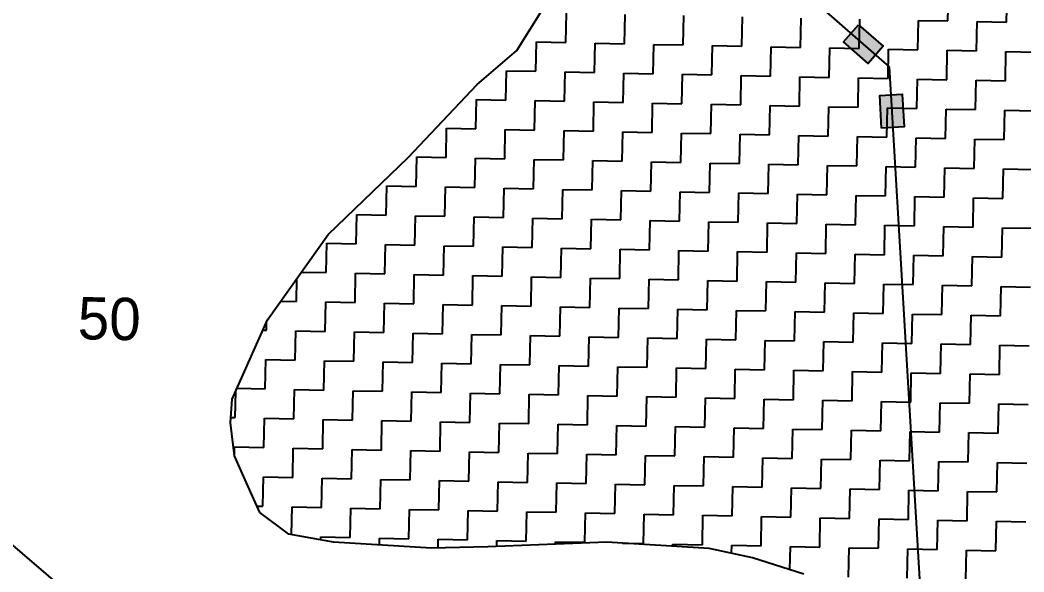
# Model space of a CAD drawing. Header units: metres. Extents: x 276691 to 279396, y 2061581 to 2064323.
# Drawn here: x 278799.7 to 279012.8, y 2063336 to 2063453.1 of the extents above; entities that cross this region are included whole.
import ezdxf
from ezdxf.enums import TextEntityAlignment as Align

# ---------------------------------------------------------------- set-up
doc = ezdxf.new("R2010")
doc.units = ezdxf.units.M
for name, color, linetype in [('POLY_HATCH', 12, 'Continuous'), ('POLY_PARCEL', 6, 'Continuous'), ('TEXT_PARCEL', 7, 'Continuous')]:
    doc.layers.add(name, color=color, linetype=linetype)
doc.styles.add('TEXT_MAP', font='')
doc.styles.get('TEXT_MAP').set_extended_font_data('Kruti Dev 050')

msp = doc.modelspace()

# ---------------------------------------------------------------- hatches: boundary and pattern name
for points in [[(278979.77, 2063443.9), (278982.93, 2063447.52), (278977.7, 2063452.08), (278974.54, 2063448.46)], [(278986.99, 2063437.35), (278982.2, 2063437.07), (278982.61, 2063430.14), (278987.4, 2063430.42)]]:
    msp.add_hatch(color=256).paths.add_polyline_path(points)

# ---------------------------------------------------------------- linework, layer by layer
for points in [[(278977.7, 2063452.08), (278982.93, 2063447.52), (278979.77, 2063443.9), (278974.54, 2063448.46)], [(278982.61, 2063430.14), (278982.2, 2063437.07), (278986.99, 2063437.35), (278987.4, 2063430.42)]]:
    msp.add_lwpolyline(points, close=True)
at = {"layer": 'POLY_HATCH'}
for p, q in [((278905.18, 2063446.65), (278919.03, 2063468.97)), ((278896.7, 2063439.39), (278905.18, 2063446.65)), ((278882.1, 2063423.93), (278896.7, 2063439.39)), ((278865.11, 2063407.62), (278882.1, 2063423.93)), ((278852.24, 2063389.45), (278865.11, 2063407.62)), ((278844.75, 2063372.65), (278852.24, 2063389.45)), ((278844.35, 2063367.6), (278844.75, 2063372.65)), ((278845.21, 2063360.59), (278844.35, 2063367.6)), ((278847.77, 2063354.89), (278845.21, 2063360.59)), ((278850.62, 2063348.58), (278847.77, 2063354.89)), ((278856.77, 2063344), (278850.62, 2063348.58)), ((278866.26, 2063342.32), (278856.77, 2063344)), ((278887.06, 2063341), (278866.26, 2063342.32)), ((278898.97, 2063341.35), (278887.06, 2063341)), ((278924.28, 2063342.32), (278898.97, 2063341.35)), ((278945.98, 2063340.99), (278924.28, 2063342.32)), ((278955.16, 2063339.01), (278945.98, 2063340.99)), ((278966.1, 2063335.52), (278955.16, 2063339.01))]:
    msp.add_line(p, q, dxfattribs=at)
at = {"layer": 'POLY_HATCH', "linetype": 'Continuous'}
for p, q in [((278996.67, 2063452.9), (278996.8, 2063459.13)), ((279009.13, 2063452.64), (279009.26, 2063458.87)), ((278915.55, 2063448.32), (278915.68, 2063454.55)), ((278928.01, 2063448.07), (278928.14, 2063454.3)), ((278940.47, 2063447.81), (278940.6, 2063454.04)), ((278952.93, 2063447.56), (278953.06, 2063453.79)), ((278965.39, 2063447.3), (278965.52, 2063453.53)), ((278977.85, 2063447.05), (278977.98, 2063453.28)), ((278990.31, 2063446.79), (278990.44, 2063453.02)), ((278990.44, 2063453.02), (278996.67, 2063452.9)), ((279002.78, 2063446.54), (279002.9, 2063452.77)), ((279002.9, 2063452.77), (279009.13, 2063452.64)), ((278909.19, 2063442.22), (278909.32, 2063448.45)), ((278909.32, 2063448.45), (278915.55, 2063448.32)), ((278921.66, 2063441.96), (278921.78, 2063448.19)), ((278921.78, 2063448.19), (278928.01, 2063448.07)), ((278934.12, 2063441.71), (278934.24, 2063447.94)), ((278934.24, 2063447.94), (278940.47, 2063447.81)), ((278946.58, 2063441.45), (278946.7, 2063447.68)), ((278946.7, 2063447.68), (278952.93, 2063447.56)), ((278959.04, 2063441.2), (278959.16, 2063447.43)), ((278959.16, 2063447.43), (278965.39, 2063447.3)), ((278971.5, 2063440.94), (278971.62, 2063447.17)), ((278971.62, 2063447.17), (278977.85, 2063447.05)), ((278983.96, 2063440.69), (278984.08, 2063446.92)), ((278984.08, 2063446.92), (278990.31, 2063446.79)), ((278996.42, 2063440.44), (278996.54, 2063446.67)), ((278996.54, 2063446.67), (279002.78, 2063446.54)), ((279008.88, 2063440.18), (279009.01, 2063446.41)), ((279009.01, 2063446.41), (279015.24, 2063446.28)), ((278902.84, 2063436.11), (278902.96, 2063442.34)), ((278902.96, 2063442.34), (278909.19, 2063442.22)), ((278915.3, 2063435.86), (278915.43, 2063442.09)), ((278915.43, 2063442.09), (278921.66, 2063441.96)), ((278927.76, 2063435.61), (278927.89, 2063441.84)), ((278927.89, 2063441.84), (278934.12, 2063441.71)), ((278940.22, 2063435.35), (278940.35, 2063441.58)), ((278940.35, 2063441.58), (278946.58, 2063441.45)), ((278952.68, 2063435.1), (278952.81, 2063441.33)), ((278952.81, 2063441.33), (278959.04, 2063441.2)), ((278965.14, 2063434.84), (278965.27, 2063441.07)), ((278965.27, 2063441.07), (278971.5, 2063440.94)), ((278977.6, 2063434.59), (278977.73, 2063440.82)), ((278977.73, 2063440.82), (278983.96, 2063440.69)), ((278990.06, 2063434.33), (278990.19, 2063440.56)), ((278990.19, 2063440.56), (278996.42, 2063440.44)), ((279002.52, 2063434.08), (279002.65, 2063440.31)), ((279002.65, 2063440.31), (279008.88, 2063440.18)), ((278896.48, 2063430.01), (278896.61, 2063436.24)), ((278896.61, 2063436.24), (278902.84, 2063436.11)), ((278908.94, 2063429.76), (278909.07, 2063435.99)), ((278909.07, 2063435.99), (278915.3, 2063435.86)), ((278921.4, 2063429.5), (278921.53, 2063435.73)), ((278921.53, 2063435.73), (278927.76, 2063435.61)), ((278933.86, 2063429.25), (278933.99, 2063435.48)), ((278933.99, 2063435.48), (278940.22, 2063435.35)), ((278946.32, 2063428.99), (278946.45, 2063435.22)), ((278946.45, 2063435.22), (278952.68, 2063435.1)), ((278958.78, 2063428.74), (278958.91, 2063434.97)), ((278958.91, 2063434.97), (278965.14, 2063434.84)), ((278971.24, 2063428.48), (278971.37, 2063434.71)), ((278971.37, 2063434.71), (278977.6, 2063434.59)), ((278983.7, 2063428.23), (278983.83, 2063434.46)), ((278983.83, 2063434.46), (278990.06, 2063434.33)), ((278996.16, 2063427.98), (278996.29, 2063434.21)), ((278996.29, 2063434.21), (279002.52, 2063434.08)), ((279008.62, 2063427.72), (279008.75, 2063433.95)), ((279008.75, 2063433.95), (279014.98, 2063433.82)), ((278890.12, 2063423.91), (278890.25, 2063430.14)), ((278890.25, 2063430.14), (278896.48, 2063430.01)), ((278902.58, 2063423.65), (278902.71, 2063429.88)), ((278902.71, 2063429.88), (278908.94, 2063429.76)), ((278915.04, 2063423.4), (278915.17, 2063429.63)), ((278915.17, 2063429.63), (278921.4, 2063429.5)), ((278927.5, 2063423.15), (278927.63, 2063429.38)), ((278927.63, 2063429.38), (278933.86, 2063429.25)), ((278939.96, 2063422.89), (278940.09, 2063429.12)), ((278940.09, 2063429.12), (278946.32, 2063428.99)), ((278952.42, 2063422.64), (278952.55, 2063428.87)), ((278952.55, 2063428.87), (278958.78, 2063428.74)), ((278964.88, 2063422.38), (278965.01, 2063428.61)), ((278965.01, 2063428.61), (278971.24, 2063428.48)), ((278977.35, 2063422.13), (278977.47, 2063428.36)), ((278977.47, 2063428.36), (278983.7, 2063428.23)), ((278989.81, 2063421.87), (278989.93, 2063428.1)), ((278989.93, 2063428.1), (278996.16, 2063427.98)), ((279002.27, 2063421.62), (279002.39, 2063427.85)), ((279002.39, 2063427.85), (279008.62, 2063427.72)), ((278883.76, 2063417.81), (278883.89, 2063424.04)), ((278883.89, 2063424.04), (278890.12, 2063423.91)), ((278896.23, 2063417.55), (278896.35, 2063423.78)), ((278896.35, 2063423.78), (278902.58, 2063423.65)), ((278908.69, 2063417.3), (278908.81, 2063423.53)), ((278908.81, 2063423.53), (278915.04, 2063423.4)), ((278921.15, 2063417.04), (278921.27, 2063423.27)), ((278921.27, 2063423.27), (278927.5, 2063423.15)), ((278933.61, 2063416.79), (278933.73, 2063423.02)), ((278933.73, 2063423.02), (278939.96, 2063422.89)), ((278946.07, 2063416.53), (278946.19, 2063422.76)), ((278946.19, 2063422.76), (278952.42, 2063422.64)), ((278958.53, 2063416.28), (278958.65, 2063422.51)), ((278958.65, 2063422.51), (278964.88, 2063422.38)), ((278970.99, 2063416.02), (278971.12, 2063422.25)), ((278971.12, 2063422.25), (278977.35, 2063422.13)), ((278983.45, 2063415.77), (278983.58, 2063422)), ((278983.58, 2063422), (278989.81, 2063421.87)), ((278995.91, 2063415.51), (278996.04, 2063421.75)), ((278996.04, 2063421.75), (279002.27, 2063421.62)), ((279008.37, 2063415.26), (279008.5, 2063421.49)), ((279008.5, 2063421.49), (279014.73, 2063421.36)), ((278877.41, 2063411.7), (278877.53, 2063417.93)), ((278877.53, 2063417.93), (278883.76, 2063417.81)), ((278889.87, 2063411.45), (278890, 2063417.68)), ((278890, 2063417.68), (278896.23, 2063417.55)), ((278902.33, 2063411.19), (278902.46, 2063417.42)), ((278902.46, 2063417.42), (278908.69, 2063417.3)), ((278914.79, 2063410.94), (278914.92, 2063417.17)), ((278914.92, 2063417.17), (278921.15, 2063417.04)), ((278927.25, 2063410.68), (278927.38, 2063416.91)), ((278927.38, 2063416.91), (278933.61, 2063416.79)), ((278939.71, 2063410.43), (278939.84, 2063416.66)), ((278939.84, 2063416.66), (278946.07, 2063416.53)), ((278952.17, 2063410.18), (278952.3, 2063416.41)), ((278952.3, 2063416.41), (278958.53, 2063416.28)), ((278964.63, 2063409.92), (278964.76, 2063416.15)), ((278964.76, 2063416.15), (278970.99, 2063416.02)), ((278977.09, 2063409.67), (278977.22, 2063415.9)), ((278977.22, 2063415.9), (278983.45, 2063415.77)), ((278989.55, 2063409.41), (278989.68, 2063415.64)), ((278989.68, 2063415.64), (278995.91, 2063415.51)), ((279002.01, 2063409.16), (279002.14, 2063415.39)), ((279002.14, 2063415.39), (279008.37, 2063415.26)), ((278871.05, 2063405.6), (278871.18, 2063411.83)), ((278871.18, 2063411.83), (278877.41, 2063411.7)), ((278883.51, 2063405.35), (278883.64, 2063411.58)), ((278883.64, 2063411.58), (278889.87, 2063411.45)), ((278895.97, 2063405.09), (278896.1, 2063411.32)), ((278896.1, 2063411.32), (278902.33, 2063411.19)), ((278908.43, 2063404.84), (278908.56, 2063411.07)), ((278908.56, 2063411.07), (278914.79, 2063410.94)), ((278920.89, 2063404.58), (278921.02, 2063410.81)), ((278921.02, 2063410.81), (278927.25, 2063410.68)), ((278933.35, 2063404.33), (278933.48, 2063410.56)), ((278933.48, 2063410.56), (278939.71, 2063410.43)), ((278945.81, 2063404.07), (278945.94, 2063410.3)), ((278945.94, 2063410.3), (278952.17, 2063410.18)), ((278958.27, 2063403.82), (278958.4, 2063410.05)), ((278958.4, 2063410.05), (278964.63, 2063409.92)), ((278970.73, 2063403.56), (278970.86, 2063409.79)), ((278970.86, 2063409.79), (278977.09, 2063409.67)), ((278983.19, 2063403.31), (278983.32, 2063409.54)), ((278983.32, 2063409.54), (278989.55, 2063409.41)), ((278995.65, 2063403.05), (278995.78, 2063409.28)), ((278995.78, 2063409.28), (279002.01, 2063409.16)), ((279008.11, 2063402.8), (279008.24, 2063409.03)), ((279008.24, 2063409.03), (279014.47, 2063408.9)), ((278864.69, 2063399.5), (278864.82, 2063405.73)), ((278864.82, 2063405.73), (278871.05, 2063405.6)), ((278877.15, 2063399.24), (278877.28, 2063405.47)), ((278877.28, 2063405.47), (278883.51, 2063405.35)), ((278889.61, 2063398.99), (278889.74, 2063405.22)), ((278889.74, 2063405.22), (278895.97, 2063405.09)), ((278902.07, 2063398.73), (278902.2, 2063404.96)), ((278902.2, 2063404.96), (278908.43, 2063404.84)), ((278914.53, 2063398.48), (278914.66, 2063404.71)), ((278914.66, 2063404.71), (278920.89, 2063404.58)), ((278926.99, 2063398.22), (278927.12, 2063404.45)), ((278927.12, 2063404.45), (278933.35, 2063404.33)), ((278939.45, 2063397.97), (278939.58, 2063404.2)), ((278939.58, 2063404.2), (278945.81, 2063404.07)), ((278951.92, 2063397.72), (278952.04, 2063403.95)), ((278952.04, 2063403.95), (278958.27, 2063403.82)), ((278964.38, 2063397.46), (278964.5, 2063403.69)), ((278964.5, 2063403.69), (278970.73, 2063403.56)), ((278976.84, 2063397.21), (278976.96, 2063403.44)), ((278976.96, 2063403.44), (278983.19, 2063403.31)), ((278989.3, 2063396.95), (278989.42, 2063403.18)), ((278989.42, 2063403.18), (278995.65, 2063403.05)), ((279001.76, 2063396.7), (279001.88, 2063402.93)), ((279001.88, 2063402.93), (279008.11, 2063402.8)), ((278859.43, 2063399.6), (278864.69, 2063399.5)), ((278870.8, 2063393.14), (278870.92, 2063399.37)), ((278870.92, 2063399.37), (278877.15, 2063399.24)), ((278883.26, 2063392.88), (278883.38, 2063399.12)), ((278883.38, 2063399.12), (278889.61, 2063398.99)), ((278895.72, 2063392.63), (278895.84, 2063398.86)), ((278895.84, 2063398.86), (278902.07, 2063398.73)), ((278858.34, 2063393.39), (278858.43, 2063398.2)), ((278908.18, 2063392.38), (278908.3, 2063398.61)), ((278908.3, 2063398.61), (278914.53, 2063398.48)), ((278920.64, 2063392.12), (278920.76, 2063398.35)), ((278920.76, 2063398.35), (278926.99, 2063398.22)), ((278933.1, 2063391.87), (278933.22, 2063398.1)), ((278933.22, 2063398.1), (278939.45, 2063397.97)), ((278945.56, 2063391.61), (278945.69, 2063397.84)), ((278945.69, 2063397.84), (278951.92, 2063397.72)), ((278958.02, 2063391.36), (278958.15, 2063397.59)), ((278958.15, 2063397.59), (278964.38, 2063397.46)), ((278970.48, 2063391.1), (278970.61, 2063397.33)), ((278970.61, 2063397.33), (278976.84, 2063397.21)), ((278982.94, 2063390.85), (278983.07, 2063397.08)), ((278983.07, 2063397.08), (278989.3, 2063396.95)), ((278995.4, 2063390.59), (278995.53, 2063396.82)), ((278995.53, 2063396.82), (279001.76, 2063396.7)), ((279007.86, 2063390.34), (279007.99, 2063396.57)), ((279007.99, 2063396.57), (279014.22, 2063396.44)), ((278855.08, 2063393.46), (278858.34, 2063393.39)), ((278864.44, 2063387.04), (278864.57, 2063393.27)), ((278864.57, 2063393.27), (278870.8, 2063393.14)), ((278876.9, 2063386.78), (278877.03, 2063393.01)), ((278877.03, 2063393.01), (278883.26, 2063392.88)), ((278889.36, 2063386.53), (278889.49, 2063392.76)), ((278889.49, 2063392.76), (278895.72, 2063392.63)), ((278901.82, 2063386.27), (278901.95, 2063392.5)), ((278901.95, 2063392.5), (278908.18, 2063392.38)), ((278914.28, 2063386.02), (278914.41, 2063392.25)), ((278914.41, 2063392.25), (278920.64, 2063392.12)), ((278926.74, 2063385.76), (278926.87, 2063391.99)), ((278926.87, 2063391.99), (278933.1, 2063391.87)), ((278939.2, 2063385.51), (278939.33, 2063391.74)), ((278939.33, 2063391.74), (278945.56, 2063391.61)), ((278951.66, 2063385.25), (278951.79, 2063391.48)), ((278951.79, 2063391.48), (278958.02, 2063391.36)), ((278964.12, 2063385), (278964.25, 2063391.23)), ((278964.25, 2063391.23), (278970.48, 2063391.1)), ((278976.58, 2063384.75), (278976.71, 2063390.98)), ((278976.71, 2063390.98), (278982.94, 2063390.85)), ((278989.04, 2063384.49), (278989.17, 2063390.72)), ((278989.17, 2063390.72), (278995.4, 2063390.59)), ((279001.5, 2063384.24), (279001.63, 2063390.47)), ((279001.63, 2063390.47), (279007.86, 2063390.34)), ((278851.98, 2063387.29), (278852.01, 2063388.94)), ((278851.28, 2063387.31), (278851.98, 2063387.29)), ((278858.08, 2063380.93), (278858.21, 2063387.16)), ((278858.21, 2063387.16), (278864.44, 2063387.04)), ((278870.54, 2063380.68), (278870.67, 2063386.91)), ((278870.67, 2063386.91), (278876.9, 2063386.78)), ((278883, 2063380.42), (278883.13, 2063386.65)), ((278883.13, 2063386.65), (278889.36, 2063386.53)), ((278895.46, 2063380.17), (278895.59, 2063386.4)), ((278895.59, 2063386.4), (278901.82, 2063386.27)), ((278907.92, 2063379.92), (278908.05, 2063386.15)), ((278908.05, 2063386.15), (278914.28, 2063386.02)), ((278920.38, 2063379.66), (278920.51, 2063385.89)), ((278920.51, 2063385.89), (278926.74, 2063385.76)), ((278932.84, 2063379.41), (278932.97, 2063385.64)), ((278932.97, 2063385.64), (278939.2, 2063385.51)), ((278945.3, 2063379.15), (278945.43, 2063385.38)), ((278945.43, 2063385.38), (278951.66, 2063385.25)), ((278957.76, 2063378.9), (278957.89, 2063385.13)), ((278957.89, 2063385.13), (278964.12, 2063385)), ((278970.22, 2063378.64), (278970.35, 2063384.87)), ((278970.35, 2063384.87), (278976.58, 2063384.75)), ((278982.68, 2063378.39), (278982.81, 2063384.62)), ((278982.81, 2063384.62), (278989.04, 2063384.49)), ((278995.14, 2063378.13), (278995.27, 2063384.36)), ((278995.27, 2063384.36), (279001.5, 2063384.24)), ((279007.61, 2063377.88), (279007.73, 2063384.11)), ((279007.73, 2063384.11), (279013.96, 2063383.98)), ((278851.72, 2063374.83), (278851.85, 2063381.06)), ((278851.85, 2063381.06), (278858.08, 2063380.93)), ((278864.18, 2063374.58), (278864.31, 2063380.81)), ((278864.31, 2063380.81), (278870.54, 2063380.68)), ((278876.64, 2063374.32), (278876.77, 2063380.55)), ((278876.77, 2063380.55), (278883, 2063380.42)), ((278889.1, 2063374.07), (278889.23, 2063380.3)), ((278889.23, 2063380.3), (278895.46, 2063380.17)), ((278901.56, 2063373.81), (278901.69, 2063380.04)), ((278901.69, 2063380.04), (278907.92, 2063379.92)), ((278914.03, 2063373.56), (278914.15, 2063379.79)), ((278914.15, 2063379.79), (278920.38, 2063379.66)), ((278926.49, 2063373.3), (278926.61, 2063379.53)), ((278926.61, 2063379.53), (278932.84, 2063379.41)), ((278938.95, 2063373.05), (278939.07, 2063379.28)), ((278939.07, 2063379.28), (278945.3, 2063379.15)), ((278951.41, 2063372.79), (278951.53, 2063379.02)), ((278951.53, 2063379.02), (278957.76, 2063378.9)), ((278963.87, 2063372.54), (278963.99, 2063378.77)), ((278963.99, 2063378.77), (278970.22, 2063378.64)), ((278976.33, 2063372.29), (278976.45, 2063378.52)), ((278976.45, 2063378.52), (278982.68, 2063378.39)), ((278988.79, 2063372.03), (278988.91, 2063378.26)), ((278988.91, 2063378.26), (278995.14, 2063378.13)), ((279001.25, 2063371.78), (279001.38, 2063378.01)), ((279001.38, 2063378.01), (279007.61, 2063377.88)), ((278845.37, 2063368.73), (278845.48, 2063374.28)), ((278845.78, 2063374.95), (278851.72, 2063374.83)), ((278857.83, 2063368.47), (278857.95, 2063374.7)), ((278857.95, 2063374.7), (278864.18, 2063374.58)), ((278870.29, 2063368.22), (278870.41, 2063374.45)), ((278870.41, 2063374.45), (278876.64, 2063374.32)), ((278882.75, 2063367.96), (278882.87, 2063374.19)), ((278882.87, 2063374.19), (278889.1, 2063374.07)), ((278895.21, 2063367.71), (278895.33, 2063373.94)), ((278895.33, 2063373.94), (278901.56, 2063373.81)), ((278907.67, 2063367.46), (278907.79, 2063373.69)), ((278907.79, 2063373.69), (278914.03, 2063373.56)), ((278920.13, 2063367.2), (278920.26, 2063373.43)), ((278920.26, 2063373.43), (278926.49, 2063373.3)), ((278932.59, 2063366.95), (278932.72, 2063373.18)), ((278932.72, 2063373.18), (278938.95, 2063373.05)), ((278945.05, 2063366.69), (278945.18, 2063372.92)), ((278945.18, 2063372.92), (278951.41, 2063372.79)), ((278957.51, 2063366.44), (278957.64, 2063372.67)), ((278957.64, 2063372.67), (278963.87, 2063372.54)), ((278969.97, 2063366.18), (278970.1, 2063372.41)), ((278970.1, 2063372.41), (278976.33, 2063372.29)), ((278982.43, 2063365.93), (278982.56, 2063372.16)), ((278982.56, 2063372.16), (278988.79, 2063372.03)), ((278994.89, 2063365.67), (278995.02, 2063371.9)), ((278995.02, 2063371.9), (279001.25, 2063371.78)), ((279007.35, 2063365.42), (279007.48, 2063371.65)), ((279007.48, 2063371.65), (279013.71, 2063371.52)), ((278844.44, 2063368.75), (278845.37, 2063368.73)), ((278851.47, 2063362.37), (278851.6, 2063368.6)), ((278851.6, 2063368.6), (278857.83, 2063368.47)), ((278863.93, 2063362.12), (278864.06, 2063368.35)), ((278864.06, 2063368.35), (278870.29, 2063368.22)), ((278876.39, 2063361.86), (278876.52, 2063368.09)), ((278876.52, 2063368.09), (278882.75, 2063367.96)), ((278888.85, 2063361.61), (278888.98, 2063367.84)), ((278888.98, 2063367.84), (278895.21, 2063367.71)), ((278901.31, 2063361.35), (278901.44, 2063367.58)), ((278901.44, 2063367.58), (278907.67, 2063367.46)), ((278913.77, 2063361.1), (278913.9, 2063367.33)), ((278913.9, 2063367.33), (278920.13, 2063367.2)), ((278926.23, 2063360.84), (278926.36, 2063367.07)), ((278926.36, 2063367.07), (278932.59, 2063366.95)), ((278938.69, 2063360.59), (278938.82, 2063366.82)), ((278938.82, 2063366.82), (278945.05, 2063366.69)), ((278951.15, 2063360.33), (278951.28, 2063366.56)), ((278951.28, 2063366.56), (278957.51, 2063366.44)), ((278963.61, 2063360.08), (278963.74, 2063366.31)), ((278963.74, 2063366.31), (278969.97, 2063366.18)), ((278976.07, 2063359.82), (278976.2, 2063366.06)), ((278976.2, 2063366.06), (278982.43, 2063365.93)), ((278988.53, 2063359.57), (278988.66, 2063365.8)), ((278988.66, 2063365.8), (278994.89, 2063365.67)), ((279000.99, 2063359.32), (279001.12, 2063365.55)), ((279001.12, 2063365.55), (279007.35, 2063365.42)), ((278845.2, 2063360.66), (278845.24, 2063362.5)), ((278845.24, 2063362.5), (278851.47, 2063362.37)), ((278857.57, 2063356.01), (278857.7, 2063362.24)), ((278857.7, 2063362.24), (278863.93, 2063362.12)), ((278870.03, 2063355.76), (278870.16, 2063361.99)), ((278870.16, 2063361.99), (278876.39, 2063361.86)), ((278882.49, 2063355.5), (278882.62, 2063361.73)), ((278882.62, 2063361.73), (278888.85, 2063361.61)), ((278894.95, 2063355.25), (278895.08, 2063361.48)), ((278895.08, 2063361.48), (278901.31, 2063361.35)), ((278907.41, 2063354.99), (278907.54, 2063361.22)), ((278907.54, 2063361.22), (278913.77, 2063361.1)), ((278919.87, 2063354.74), (278920, 2063360.97)), ((278920, 2063360.97), (278926.23, 2063360.84)), ((278932.33, 2063354.49), (278932.46, 2063360.72)), ((278932.46, 2063360.72), (278938.69, 2063360.59)), ((278944.79, 2063354.23), (278944.92, 2063360.46)), ((278944.92, 2063360.46), (278951.15, 2063360.33)), ((278957.25, 2063353.98), (278957.38, 2063360.21)), ((278957.38, 2063360.21), (278963.61, 2063360.08)), ((278969.72, 2063353.72), (278969.84, 2063359.95)), ((278969.84, 2063359.95), (278976.07, 2063359.82)), ((278982.18, 2063353.47), (278982.3, 2063359.7)), ((278982.3, 2063359.7), (278988.53, 2063359.57)), ((278994.64, 2063353.21), (278994.76, 2063359.44)), ((278994.76, 2063359.44), (279000.99, 2063359.32)), ((279007.1, 2063352.96), (279007.22, 2063359.19)), ((279007.22, 2063359.19), (279013.45, 2063359.06)), ((278851.21, 2063349.91), (278851.34, 2063356.14)), ((278851.34, 2063356.14), (278857.57, 2063356.01)), ((278863.67, 2063349.66), (278863.8, 2063355.89)), ((278863.8, 2063355.89), (278870.03, 2063355.76)), ((278876.13, 2063349.4), (278876.26, 2063355.63)), ((278876.26, 2063355.63), (278882.49, 2063355.5)), ((278888.6, 2063349.15), (278888.72, 2063355.38)), ((278888.72, 2063355.38), (278894.95, 2063355.25)), ((278901.06, 2063348.89), (278901.18, 2063355.12)), ((278901.18, 2063355.12), (278907.41, 2063354.99)), ((278913.52, 2063348.64), (278913.64, 2063354.87)), ((278913.64, 2063354.87), (278919.87, 2063354.74)), ((278925.98, 2063348.38), (278926.1, 2063354.61)), ((278926.1, 2063354.61), (278932.33, 2063354.49)), ((278938.44, 2063348.13), (278938.56, 2063354.36)), ((278938.56, 2063354.36), (278944.79, 2063354.23)), ((278950.9, 2063347.87), (278951.02, 2063354.1)), ((278951.02, 2063354.1), (278957.25, 2063353.98)), ((278963.36, 2063347.62), (278963.48, 2063353.85)), ((278963.48, 2063353.85), (278969.72, 2063353.72)), ((278975.82, 2063347.36), (278975.95, 2063353.59)), ((278975.95, 2063353.59), (278982.18, 2063353.47)), ((278988.28, 2063347.11), (278988.41, 2063353.34)), ((278988.41, 2063353.34), (278994.64, 2063353.21)), ((279000.74, 2063346.86), (279000.87, 2063353.09)), ((279000.87, 2063353.09), (279007.1, 2063352.96)), ((278850.01, 2063349.93), (278851.21, 2063349.91)), ((278857.32, 2063343.9), (278857.44, 2063349.78)), ((278857.44, 2063349.78), (278863.67, 2063349.66)), ((278869.78, 2063343.3), (278869.9, 2063349.53)), ((278869.9, 2063349.53), (278876.13, 2063349.4)), ((278882.24, 2063343.04), (278882.36, 2063349.27)), ((278882.36, 2063349.27), (278888.6, 2063349.15)), ((278894.7, 2063342.79), (278894.83, 2063349.02)), ((278894.83, 2063349.02), (278901.06, 2063348.89)), ((278907.16, 2063342.53), (278907.29, 2063348.76)), ((278907.29, 2063348.76), (278913.52, 2063348.64)), ((278919.62, 2063342.28), (278919.75, 2063348.51)), ((278919.75, 2063348.51), (278925.98, 2063348.38)), ((278932.08, 2063342.03), (278932.21, 2063348.26)), ((278932.21, 2063348.26), (278938.44, 2063348.13)), ((278944.54, 2063341.77), (278944.67, 2063348)), ((278944.67, 2063348), (278950.9, 2063347.87)), ((278957, 2063341.52), (278957.13, 2063347.75)), ((278957.13, 2063347.75), (278963.36, 2063347.62)), ((278969.46, 2063341.26), (278969.59, 2063347.49)), ((278969.59, 2063347.49), (278975.82, 2063347.36)), ((278981.92, 2063341.01), (278982.05, 2063347.24)), ((278982.05, 2063347.24), (278988.28, 2063347.11)), ((278994.38, 2063340.75), (278994.51, 2063346.98)), ((278994.51, 2063346.98), (279000.74, 2063346.86)), ((279006.84, 2063340.5), (279006.97, 2063346.73)), ((279006.97, 2063346.73), (279013.2, 2063346.6)), ((278863.53, 2063342.8), (278863.55, 2063343.43)), ((278863.55, 2063343.43), (278869.78, 2063343.3)), ((278875.98, 2063341.7), (278876.01, 2063343.17)), ((278876.01, 2063343.17), (278882.24, 2063343.04)), ((278888.43, 2063341.04), (278888.47, 2063342.92)), ((278888.47, 2063342.92), (278894.7, 2063342.79)), ((278900.9, 2063341.43), (278900.93, 2063342.66)), ((278900.93, 2063342.66), (278907.16, 2063342.53)), ((278913.38, 2063341.9), (278913.39, 2063342.41)), ((278913.39, 2063342.41), (278919.62, 2063342.28)), ((278927.61, 2063342.12), (278932.08, 2063342.03)), ((278938.3, 2063341.46), (278938.31, 2063341.9)), ((278938.31, 2063341.9), (278944.54, 2063341.77)), ((278950.74, 2063339.96), (278950.77, 2063341.64)), ((278950.77, 2063341.64), (278957, 2063341.52)), ((278963.13, 2063336.47), (278963.23, 2063341.39)), ((278963.23, 2063341.39), (278969.46, 2063341.26)), ((278975.56, 2063334.9), (278975.69, 2063341.13)), ((278975.69, 2063341.13), (278981.92, 2063341.01)), ((278988.02, 2063334.65), (278988.15, 2063340.88)), ((278988.15, 2063340.88), (278994.38, 2063340.75)), ((279000.48, 2063334.39), (279000.61, 2063340.63)), ((279000.61, 2063340.63), (279006.84, 2063340.5))]:
    msp.add_line(p, q, dxfattribs=at)
at = {"layer": 'POLY_PARCEL'}
for p, q in [((278926.44, 2063493.58), (278984.24, 2063443.19)), ((278984.24, 2063443.19), (278990.92, 2063330.38)), ((278795, 2063344.21), (278845.05, 2063301.62))]:
    msp.add_line(p, q, dxfattribs=at)

# ---------------------------------------------------------------- texts
at = {"layer": 'TEXT_PARCEL', "style": 'TEXT_MAP'}
msp.add_text('50', height=8.973, rotation=358.8297, dxfattribs=at).set_placement((278818.54, 2063385.25), align=Align.CENTER)

doc.saveas('drawing.dxf')
